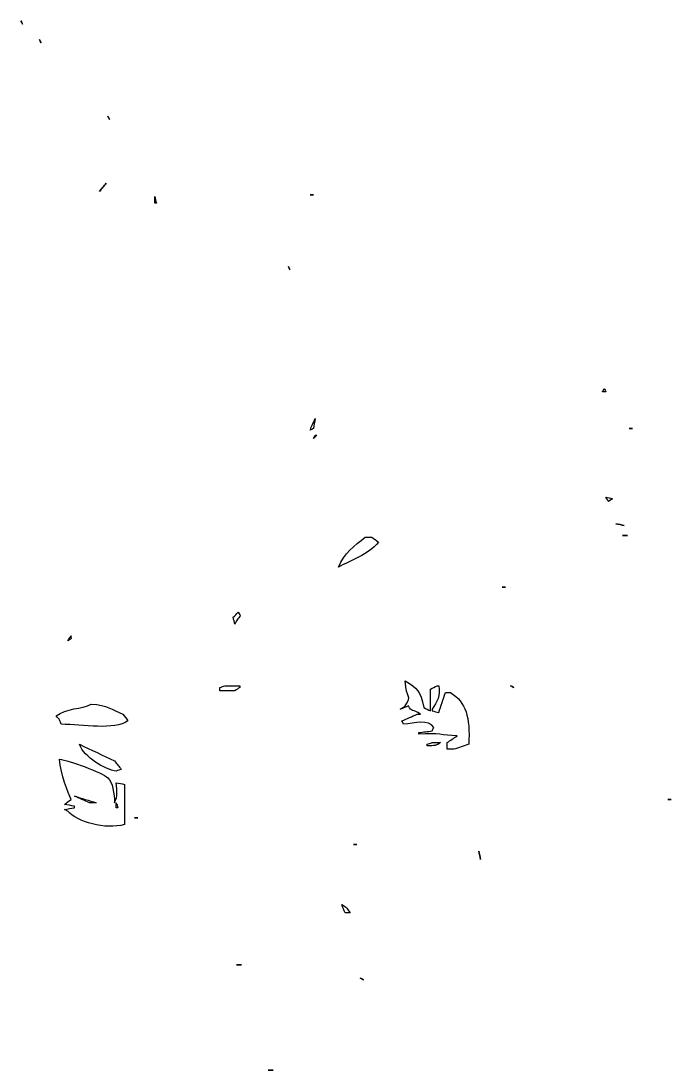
# Model space of a CAD drawing. Header units: centimetres. Extents: x -8.4 to 8.4, y -9.6 to 8.4.
# Drawn here: x 0.85 to 8.32, y -3.76 to 8.3 of the extents above; entities that cross this region are included whole.
import ezdxf

# ---------------------------------------------------------------- set-up
doc = ezdxf.new("R2010")
doc.units = ezdxf.units.CM
doc.header["$MEASUREMENT"] = 0
doc.layers.add('Camada 1', color=7, linetype='Continuous')

msp = doc.modelspace()

# ---------------------------------------------------------------- linework, layer by layer
at = {"layer": 'Camada 1'}
for points, knots in [([(0.86429, 8.25884), (0.85789, 8.27165), (0.85148, 8.28445), (0.84508, 8.29726), (0.84508, 8.29726), (0.85148, 8.28445), (0.85789, 8.27162), (0.86429, 8.25884)], [0, 0, 0, 0, 0.33333333, 0.33333333, 0.33333333, 0.33333333, 1, 1, 1, 1]), ([(1.07556, 8.04757), (1.06916, 8.06038), (1.06275, 8.07318), (1.05635, 8.08599), (1.05635, 8.08599), (1.06275, 8.07315), (1.06915, 8.06035), (1.07556, 8.04757)], [0, 0, 0, 0, 0.33333333, 0.33333333, 0.33333333, 0.33333333, 1, 1, 1, 1]), ([(1.8438, 7.20246), (1.8502, 7.18965), (1.85661, 7.17685), (1.86301, 7.16404), (1.86301, 7.16404), (1.85661, 7.17685), (1.8502, 7.18968), (1.8438, 7.20246)], [0, 0, 0, 0, 0.33333333, 0.33333333, 0.33333333, 0.33333333, 1, 1, 1, 1]), ([(1.74778, 6.33817), (1.77339, 6.37018), (1.799, 6.4022), (1.82462, 6.43421), (1.82462, 6.43421), (1.79901, 6.4022), (1.77337, 6.37019), (1.74778, 6.33817)], [0, 0, 0, 0, 0.33333333, 0.33333333, 0.33333333, 0.33333333, 1, 1, 1, 1]), ([(2.38159, 6.28057), (2.38159, 6.25496), (2.38159, 6.22935), (2.38159, 6.20373), (2.38159, 6.20373), (2.38799, 6.20373), (2.3944, 6.20373), (2.4008, 6.20373), (2.4008, 6.20373), (2.3944, 6.22935), (2.388, 6.25496), (2.38159, 6.28057)], [0, 0, 0, 0, 0.25, 0.25, 0.25, 0.25, 0.5, 0.5, 0.5, 0.5, 1, 1, 1, 1]), ([(4.20619, 6.29978), (4.19338, 6.29978), (4.18058, 6.29978), (4.16777, 6.29978), (4.16777, 6.29978), (4.18058, 6.29978), (4.19338, 6.29978), (4.20619, 6.29978)], [0, 0, 0, 0, 0.33333333, 0.33333333, 0.33333333, 0.33333333, 1, 1, 1, 1]), ([(3.91808, 5.47391), (3.92448, 5.4611), (3.93089, 5.4483), (3.93729, 5.43549), (3.93729, 5.43549), (3.93089, 5.44827), (3.92451, 5.46111), (3.91808, 5.47391)], [0, 0, 0, 0, 0.33333333, 0.33333333, 0.33333333, 0.33333333, 1, 1, 1, 1]), ([(7.5289, 4.03341), (7.54171, 4.03341), (7.55451, 4.03341), (7.56732, 4.03341), (7.56732, 4.03341), (7.56092, 4.04622), (7.55451, 4.05902), (7.54811, 4.07183), (7.54811, 4.07183), (7.54171, 4.05903), (7.53531, 4.04622), (7.5289, 4.03341)], [0, 0, 0, 0, 0.25, 0.25, 0.25, 0.25, 0.5, 0.5, 0.5, 0.5, 1, 1, 1, 1]), ([(4.2254, 3.72613), (4.20619, 3.68134), (4.18698, 3.63649), (4.16777, 3.5917), (4.16777, 3.5917), (4.18058, 3.5981), (4.19338, 3.60451), (4.20619, 3.61091), (4.20619, 3.61091), (4.21259, 3.64929), (4.21899, 3.68771), (4.2254, 3.72613)], [0, 0, 0, 0, 0.25, 0.25, 0.25, 0.25, 0.5, 0.5, 0.5, 0.5, 1, 1, 1, 1]), ([(4.2254, 3.53407), (4.219, 3.52126), (4.21259, 3.50846), (4.20619, 3.49565), (4.20619, 3.49565), (4.219, 3.50843), (4.2318, 3.52126), (4.24461, 3.53407), (4.24461, 3.53407), (4.2382, 3.53407), (4.2318, 3.53407), (4.2254, 3.53407)], [0, 0, 0, 0, 0.25, 0.25, 0.25, 0.25, 0.5, 0.5, 0.5, 0.5, 1, 1, 1, 1]), ([(7.87461, 3.61087), (7.8618, 3.61087), (7.849, 3.61087), (7.83619, 3.61087), (7.83619, 3.61087), (7.849, 3.61087), (7.8618, 3.61087), (7.87461, 3.61087)], [0, 0, 0, 0, 0.33333333, 0.33333333, 0.33333333, 0.33333333, 1, 1, 1, 1]), ([(7.5673, 2.82342), (7.61114, 2.75746), (7.57889, 2.76283), (7.64414, 2.80421), (7.64414, 2.80421), (7.61852, 2.81062), (7.59291, 2.81702), (7.5673, 2.82342)], [0, 0, 0, 0, 0.33333333, 0.33333333, 0.33333333, 0.33333333, 1, 1, 1, 1]), ([(7.68255, 2.51613), (7.71456, 2.50973), (7.74658, 2.50332), (7.77859, 2.49692), (7.77859, 2.49692), (7.74658, 2.5033), (7.71456, 2.50971), (7.68255, 2.51613)], [0, 0, 0, 0, 0.33333333, 0.33333333, 0.33333333, 0.33333333, 1, 1, 1, 1]), ([(4.80161, 2.36246), (4.67614, 2.26028), (4.55997, 2.17995), (4.4943, 2.01676), (4.4943, 2.01676), (4.6353, 2.09939), (4.83241, 2.15538), (4.95526, 2.30486), (4.95526, 2.30486), (4.92965, 2.32407), (4.90404, 2.34328), (4.87842, 2.36249), (4.87842, 2.36249), (4.8528, 2.36246), (4.82719, 2.36246), (4.80161, 2.36246)], [0, 0, 0, 0, 0.2, 0.2, 0.2, 0.2, 0.4, 0.4, 0.4, 0.4, 0.6, 0.6, 0.6, 0.6, 1, 1, 1, 1]), ([(7.81698, 2.38167), (7.79777, 2.38167), (7.77856, 2.38167), (7.75935, 2.38167), (7.75935, 2.38167), (7.77856, 2.38167), (7.79777, 2.38167), (7.81698, 2.38167)], [0, 0, 0, 0, 0.33333333, 0.33333333, 0.33333333, 0.33333333, 1, 1, 1, 1]), ([(6.41493, 1.78628), (6.40212, 1.78628), (6.38932, 1.78628), (6.37651, 1.78628), (6.37651, 1.78628), (6.38932, 1.78628), (6.40212, 1.78628), (6.41493, 1.78628)], [0, 0, 0, 0, 0.33333333, 0.33333333, 0.33333333, 0.33333333, 1, 1, 1, 1]), ([(3.3419, 1.49818), (3.32269, 1.47897), (3.30348, 1.45976), (3.28427, 1.44055), (3.28427, 1.44055), (3.29067, 1.41494), (3.29708, 1.38933), (3.30348, 1.36374), (3.30348, 1.36374), (3.30988, 1.37655), (3.31629, 1.38935), (3.32269, 1.40216), (3.32269, 1.40216), (3.36505, 1.46468), (3.38222, 1.44595), (3.3419, 1.49818)], [0, 0, 0, 0, 0.2, 0.2, 0.2, 0.2, 0.4, 0.4, 0.4, 0.4, 0.6, 0.6, 0.6, 0.6, 1, 1, 1, 1]), ([(1.42126, 1.22928), (1.40845, 1.21007), (1.39565, 1.19086), (1.38284, 1.17165), (1.38284, 1.17165), (1.44312, 1.20576), (1.41121, 1.19105), (1.42126, 1.22928)], [0, 0, 0, 0, 0.33333333, 0.33333333, 0.33333333, 0.33333333, 1, 1, 1, 1]), ([(3.18826, 0.6531), (3.16905, 0.6467), (3.14984, 0.64029), (3.13063, 0.63389), (3.13063, 0.63389), (3.13063, 0.62108), (3.13063, 0.60828), (3.13063, 0.59547), (3.13063, 0.59547), (3.18823, 0.59547), (3.24586, 0.59547), (3.30348, 0.59547), (3.30348, 0.59547), (3.32269, 0.60828), (3.3419, 0.62108), (3.36111, 0.63389), (3.36111, 0.63389), (3.36111, 0.64029), (3.36111, 0.6467), (3.36111, 0.6531), (3.36111, 0.6531), (3.30348, 0.6531), (3.24588, 0.6531), (3.18826, 0.6531)], [0, 0, 0, 0, 0.14285714, 0.14285714, 0.14285714, 0.14285714, 0.28571429, 0.28571429, 0.28571429, 0.28571429, 0.42857143, 0.42857143, 0.42857143, 0.42857143, 0.57142857, 0.57142857, 0.57142857, 0.57142857, 0.71428571, 0.71428571, 0.71428571, 0.71428571, 1, 1, 1, 1]), ([(5.26254, 0.71072), (5.27103, 0.49376), (5.34594, 0.55874), (5.26254, 0.42262), (5.26254, 0.42262), (5.24333, 0.40981), (5.22412, 0.39701), (5.20491, 0.3842), (5.20491, 0.3842), (5.2369, 0.39701), (5.26894, 0.40981), (5.30093, 0.42262), (5.30093, 0.42262), (5.32477, 0.34933), (5.35493, 0.38748), (5.43539, 0.3266), (5.43539, 0.3266), (5.42258, 0.3266), (5.40978, 0.3266), (5.39697, 0.3266), (5.39697, 0.3266), (5.33937, 0.30099), (5.28174, 0.27538), (5.22412, 0.24976), (5.22412, 0.24976), (5.23052, 0.23695), (5.23693, 0.22415), (5.24333, 0.21134), (5.24333, 0.21134), (5.36993, 0.22425), (5.53273, 0.27079), (5.58903, 0.17292), (5.58903, 0.17292), (5.58263, 0.16014), (5.57622, 0.14731), (5.56982, 0.1345), (5.56982, 0.1345), (5.5186, 0.1281), (5.46737, 0.12169), (5.41618, 0.11529), (5.41618, 0.11529), (5.41618, 0.10889), (5.41618, 0.10248), (5.41618, 0.09608), (5.41618, 0.09608), (5.65126, 0.11341), (5.67915, 0.08362), (5.85793, 0.07687), (5.85793, 0.07687), (5.81951, 0.05126), (5.78109, 0.02565), (5.7427, 0.00003), (5.7427, 0.00003), (5.7427, -0.02558), (5.7427, -0.05119), (5.7427, -0.07678), (5.7427, -0.07678), (5.76831, -0.07678), (5.79392, -0.07678), (5.81954, -0.07678), (5.81954, -0.07678), (5.87714, -0.05757), (5.93477, -0.03836), (5.99239, -0.01915), (5.99239, -0.01915), (6.00588, 0.29322), (5.96344, 0.46141), (5.78112, 0.57624), (5.78112, 0.57624), (5.76191, 0.57624), (5.7427, 0.57624), (5.72349, 0.57624), (5.72349, 0.57624), (5.69788, 0.49943), (5.67227, 0.42257), (5.64665, 0.34576), (5.64665, 0.34576), (5.62104, 0.35216), (5.59543, 0.35857), (5.56981, 0.36497), (5.56981, 0.36497), (5.56981, 0.37137), (5.56981, 0.37778), (5.56981, 0.38418), (5.56981, 0.38418), (5.62656, 0.46345), (5.6707, 0.54772), (5.64665, 0.65308), (5.64665, 0.65308), (5.64025, 0.65308), (5.63384, 0.65308), (5.62744, 0.65308), (5.62744, 0.65308), (5.60183, 0.64027), (5.57622, 0.62747), (5.55063, 0.61466), (5.55063, 0.61466), (5.55063, 0.53142), (5.55063, 0.44818), (5.55063, 0.36497), (5.55063, 0.36497), (5.52502, 0.37778), (5.49941, 0.39058), (5.47379, 0.40339), (5.47379, 0.40339), (5.43703, 0.59804), (5.39848, 0.62238), (5.26254, 0.71072)], [0, 0, 0, 0, 0.03571429, 0.03571429, 0.03571429, 0.03571429, 0.07142857, 0.07142857, 0.07142857, 0.07142857, 0.10714286, 0.10714286, 0.10714286, 0.10714286, 0.14285714, 0.14285714, 0.14285714, 0.14285714, 0.17857143, 0.17857143, 0.17857143, 0.17857143, 0.21428571, 0.21428571, 0.21428571, 0.21428571, 0.25, 0.25, 0.25, 0.25, 0.28571429, 0.28571429, 0.28571429, 0.28571429, 0.32142857, 0.32142857, 0.32142857, 0.32142857, 0.35714286, 0.35714286, 0.35714286, 0.35714286, 0.39285714, 0.39285714, 0.39285714, 0.39285714, 0.42857143, 0.42857143, 0.42857143, 0.42857143, 0.46428571, 0.46428571, 0.46428571, 0.46428571, 0.5, 0.5, 0.5, 0.5, 0.53571429, 0.53571429, 0.53571429, 0.53571429, 0.57142857, 0.57142857, 0.57142857, 0.57142857, 0.60714286, 0.60714286, 0.60714286, 0.60714286, 0.64285714, 0.64285714, 0.64285714, 0.64285714, 0.67857143, 0.67857143, 0.67857143, 0.67857143, 0.71428571, 0.71428571, 0.71428571, 0.71428571, 0.75, 0.75, 0.75, 0.75, 0.78571429, 0.78571429, 0.78571429, 0.78571429, 0.82142857, 0.82142857, 0.82142857, 0.82142857, 0.85714286, 0.85714286, 0.85714286, 0.85714286, 0.89285714, 0.89285714, 0.89285714, 0.89285714, 0.92857143, 0.92857143, 0.92857143, 0.92857143, 1, 1, 1, 1]), ([(6.47256, 0.6531), (6.48534, 0.6467), (6.49817, 0.64029), (6.51098, 0.63389), (6.51098, 0.63389), (6.49817, 0.64029), (6.48533, 0.64669), (6.47256, 0.6531)], [0, 0, 0, 0, 0.33333333, 0.33333333, 0.33333333, 0.33333333, 1, 1, 1, 1]), ([(1.65174, 0.44183), (1.54347, 0.38444), (1.36276, 0.39725), (1.24841, 0.30737), (1.24841, 0.30737), (1.28429, 0.26393), (1.28331, 0.28041), (1.30604, 0.21135), (1.30604, 0.21135), (1.55734, 0.20455), (1.9195, 0.14161), (2.07428, 0.24977), (2.07428, 0.24977), (2.05507, 0.27538), (2.03586, 0.30099), (2.01665, 0.32661), (2.01665, 0.32661), (1.89029, 0.37727), (1.83576, 0.43442), (1.65174, 0.44183)], [0, 0, 0, 0, 0.16666667, 0.16666667, 0.16666667, 0.16666667, 0.33333333, 0.33333333, 0.33333333, 0.33333333, 0.5, 0.5, 0.5, 0.5, 0.66666667, 0.66666667, 0.66666667, 0.66666667, 1, 1, 1, 1]), ([(5.56985, 0.00008), (5.55064, -0.00632), (5.53143, -0.0127), (5.51222, -0.01913), (5.51222, -0.01913), (5.51222, -0.02553), (5.51222, -0.03194), (5.51222, -0.03834), (5.51222, -0.03834), (5.59937, -0.03726), (5.6226, -0.03453), (5.66589, 0.00008), (5.66589, 0.00008), (5.63388, 0.00008), (5.60186, 0.00008), (5.56985, 0.00008)], [0, 0, 0, 0, 0.2, 0.2, 0.2, 0.2, 0.4, 0.4, 0.4, 0.4, 0.6, 0.6, 0.6, 0.6, 1, 1, 1, 1]), ([(1.51731, -0.01913), (1.5697, -0.16431), (1.81153, -0.31713), (1.93985, -0.32644), (1.93985, -0.32644), (1.95906, -0.32004), (1.97827, -0.31363), (1.99748, -0.30723), (1.99748, -0.30723), (1.97187, -0.27522), (1.94626, -0.2432), (1.92064, -0.21121), (1.92064, -0.21121), (1.7862, -0.14719), (1.65174, -0.08313), (1.51731, -0.01913)], [0, 0, 0, 0, 0.2, 0.2, 0.2, 0.2, 0.4, 0.4, 0.4, 0.4, 0.6, 0.6, 0.6, 0.6, 1, 1, 1, 1]), ([(1.28683, -0.19198), (1.30088, -0.36801), (1.38838, -0.57396), (1.42129, -0.65294), (1.42129, -0.65294), (1.39568, -0.67215), (1.37007, -0.69136), (1.34445, -0.71057), (1.34445, -0.71057), (1.38287, -0.71697), (1.42129, -0.72338), (1.45968, -0.72978), (1.45968, -0.72978), (1.45968, -0.73618), (1.45968, -0.74259), (1.45968, -0.74899), (1.45968, -0.74899), (1.42126, -0.75539), (1.38284, -0.7618), (1.34445, -0.7682), (1.34445, -0.7682), (1.35726, -0.7746), (1.37006, -0.78101), (1.38287, -0.78741), (1.38287, -0.78741), (1.48741, -0.91211), (1.81335, -1.00667), (2.03589, -0.94105), (2.03589, -0.94105), (2.03589, -0.78741), (2.03589, -0.63374), (2.03589, -0.48009), (2.03589, -0.48009), (2.00388, -0.47369), (1.97186, -0.46728), (1.93987, -0.46088), (1.93987, -0.46088), (1.94696, -0.56587), (1.96008, -0.61058), (1.92066, -0.69136), (1.92066, -0.69136), (1.91656, -0.59), (1.90047, -0.45633), (1.84382, -0.40326), (1.84382, -0.40326), (1.78287, -0.3465), (1.39123, -0.20053), (1.28683, -0.19198)], [0, 0, 0, 0, 0.07692308, 0.07692308, 0.07692308, 0.07692308, 0.15384615, 0.15384615, 0.15384615, 0.15384615, 0.23076923, 0.23076923, 0.23076923, 0.23076923, 0.30769231, 0.30769231, 0.30769231, 0.30769231, 0.38461538, 0.38461538, 0.38461538, 0.38461538, 0.46153846, 0.46153846, 0.46153846, 0.46153846, 0.53846154, 0.53846154, 0.53846154, 0.53846154, 0.61538462, 0.61538462, 0.61538462, 0.61538462, 0.69230769, 0.69230769, 0.69230769, 0.69230769, 0.76923077, 0.76923077, 0.76923077, 0.76923077, 0.84615385, 0.84615385, 0.84615385, 0.84615385, 1, 1, 1, 1]), ([(1.63253, -0.69133), (1.65814, -0.69133), (1.68375, -0.69133), (1.70937, -0.69133), (1.70937, -0.69133), (1.62613, -0.66572), (1.54289, -0.64011), (1.45968, -0.61452), (1.45968, -0.61452), (1.51731, -0.64013), (1.57493, -0.66574), (1.63253, -0.69133)], [0, 0, 0, 0, 0.25, 0.25, 0.25, 0.25, 0.5, 0.5, 0.5, 0.5, 1, 1, 1, 1]), ([(1.93985, -0.74896), (1.94625, -0.74896), (1.95266, -0.74896), (1.95906, -0.74896), (1.95906, -0.74896), (1.95266, -0.72975), (1.94625, -0.71054), (1.93985, -0.69133), (1.93985, -0.69133), (1.93985, -0.71054), (1.93985, -0.72977), (1.93985, -0.74896)], [0, 0, 0, 0, 0.25, 0.25, 0.25, 0.25, 0.5, 0.5, 0.5, 0.5, 1, 1, 1, 1]), ([(8.27794, -0.65294), (8.29075, -0.65294), (8.30355, -0.65294), (8.31636, -0.65294), (8.31636, -0.65294), (8.30355, -0.65294), (8.29075, -0.65294), (8.27794, -0.65294)], [0, 0, 0, 0, 0.33333333, 0.33333333, 0.33333333, 0.33333333, 1, 1, 1, 1]), ([(2.15112, -0.86421), (2.16393, -0.86421), (2.17673, -0.86421), (2.18954, -0.86421), (2.18954, -0.86421), (2.17673, -0.86421), (2.16392, -0.86421), (2.15112, -0.86421)], [0, 0, 0, 0, 0.33333333, 0.33333333, 0.33333333, 0.33333333, 1, 1, 1, 1]), ([(4.66714, -1.1715), (4.67995, -1.1715), (4.69275, -1.1715), (4.70556, -1.1715), (4.70556, -1.1715), (4.69276, -1.1715), (4.67995, -1.1715), (4.66714, -1.1715)], [0, 0, 0, 0, 0.33333333, 0.33333333, 0.33333333, 0.33333333, 1, 1, 1, 1]), ([(6.10762, -1.24833), (6.11402, -1.28034), (6.12043, -1.31236), (6.12683, -1.34437), (6.12683, -1.34437), (6.12042, -1.31236), (6.11402, -1.28035), (6.10762, -1.24833)], [0, 0, 0, 0, 0.33333333, 0.33333333, 0.33333333, 0.33333333, 1, 1, 1, 1]), ([(4.57113, -1.95898), (4.59034, -1.95898), (4.60955, -1.95898), (4.62876, -1.95898), (4.62876, -1.95898), (4.59508, -1.90977), (4.58889, -1.89326), (4.53272, -1.86296), (4.53272, -1.86296), (4.54549, -1.89495), (4.55832, -1.92696), (4.57113, -1.95898)], [0, 0, 0, 0, 0.25, 0.25, 0.25, 0.25, 0.5, 0.5, 0.5, 0.5, 1, 1, 1, 1]), ([(3.32269, -2.55437), (3.3419, -2.55437), (3.36111, -2.55437), (3.38032, -2.55437), (3.38032, -2.55437), (3.36111, -2.55437), (3.3419, -2.55437), (3.32269, -2.55437)], [0, 0, 0, 0, 0.33333333, 0.33333333, 0.33333333, 0.33333333, 1, 1, 1, 1]), ([(4.74398, -2.70801), (4.75679, -2.71441), (4.76959, -2.72082), (4.7824, -2.72722), (4.7824, -2.72722), (4.76959, -2.72082), (4.75679, -2.71441), (4.74398, -2.70801)], [0, 0, 0, 0, 0.33333333, 0.33333333, 0.33333333, 0.33333333, 1, 1, 1, 1]), ([(3.74523, -3.76436), (3.72602, -3.76436), (3.70681, -3.76436), (3.6876, -3.76436), (3.6876, -3.76436), (3.70684, -3.76436), (3.72605, -3.76436), (3.74523, -3.76436)], [0, 0, 0, 0, 0.33333333, 0.33333333, 0.33333333, 0.33333333, 1, 1, 1, 1])]:
    msp.add_open_spline(points, degree=3, knots=knots, dxfattribs=at)

doc.saveas('drawing.dxf')
